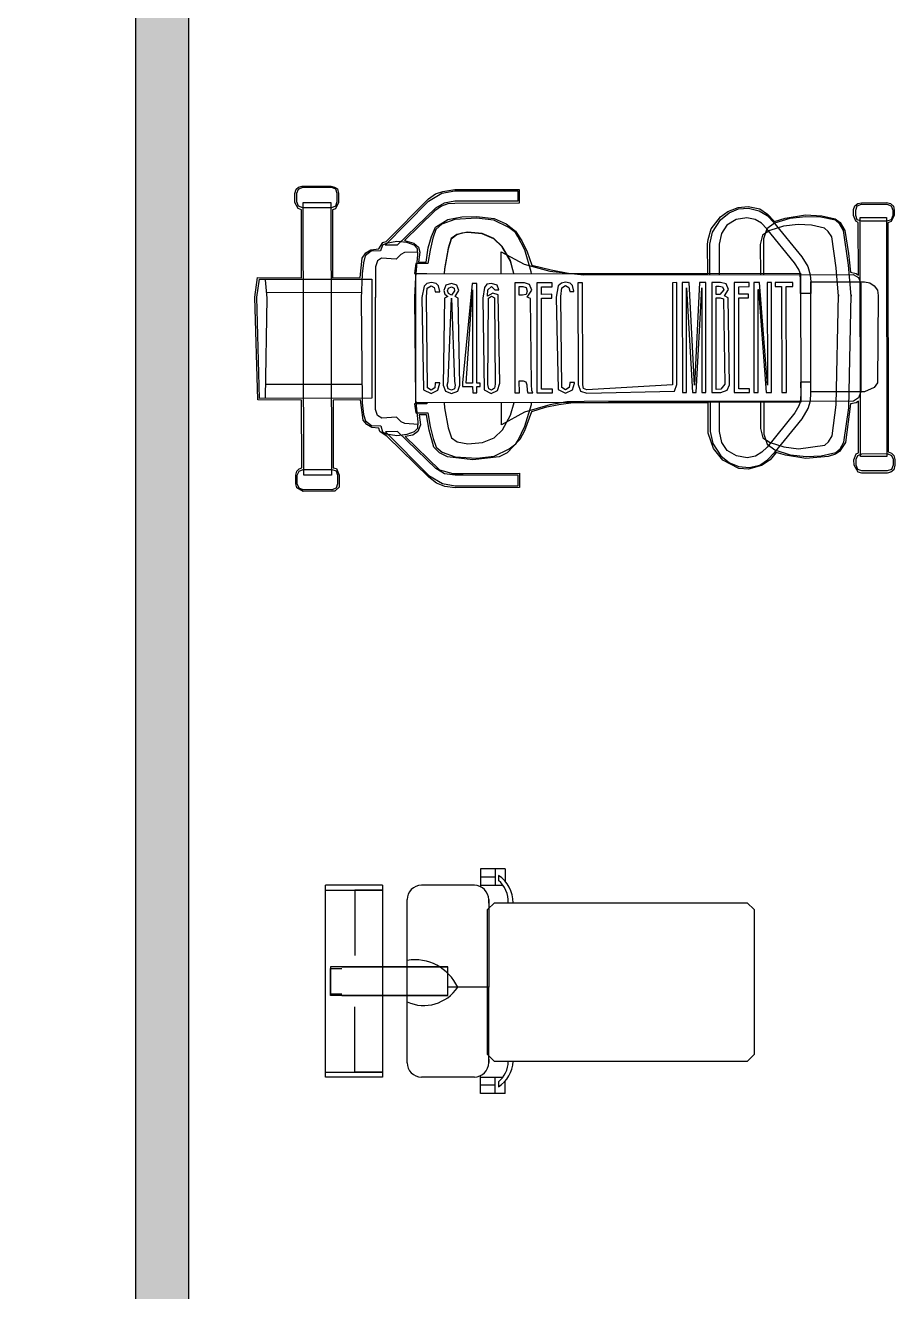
# Model space of a CAD drawing. Header units: centimetres. Extents: x 0 to 1814864, y -139216 to 99734.
# Drawn here: x 908868.9 to 909115.4, y 10000.7 to 10359.6 of the extents above; entities that cross this region are included whole.
import ezdxf

# ---------------------------------------------------------------- set-up
doc = ezdxf.new("R2010")
doc.units = ezdxf.units.CM
doc.header["$LTSCALE"] = 4
doc.layers.add('0.2', color=2, linetype='Continuous')
doc.layers.add('0.6', color=6, linetype='Continuous')

msp = doc.modelspace()

# ---------------------------------------------------------------- hatches: boundary and pattern name
at = {"layer": '0.2', "true_color": 0x000000}
h = msp.add_hatch(color=18, dxfattribs=at)
h.dxf.hatch_style = 1
h.paths.add_polyline_path([(908915.235, 10792.013), (909057.735, 10792.013), (909057.735, 10807.013), (908900.235, 10807.013), (908750.235, 10807.013), (908750.235, 10792.013), (908900.235, 10792.013), (908900.235, 9892.013), (908830.235, 9892.013), (908830.235, 9877.013), (908915.235, 9877.013), (908977.735, 9877.013), (908977.735, 9892.013), (908915.235, 9892.013)])
h.paths.add_polyline_path([(908200.235, 10308.853), (908200.235, 10792.013), (908350.235, 10792.013), (908350.235, 10807.013), (908185.235, 10807.013), (908085.235, 10807.013), (908085.235, 10792.013), (908185.235, 10792.013), (908185.235, 9892.264), (908090.235, 9892.264), (908090.235, 9877.264), (908200.235, 9877.264), (908270.235, 9877.013), (908270.235, 9892.013), (908200.235, 9892.013)])
h.paths.add_polyline_path([(907850.235, 9892.264), (907700.235, 9892.264), (907700.235, 9877.264), (907850.235, 9877.264)])
h.paths.add_polyline_path([(907460.235, 9892.264), (907310.235, 9892.264), (907310.235, 9877.264), (907460.235, 9877.264)])
h.paths.add_polyline_path([(907785.235, 10807.013), (907485.235, 10807.013), (907485.235, 10792.013), (907785.235, 10792.013)])

# ---------------------------------------------------------------- linework, layer by layer
at = {"layer": '0.2'}
for p, q in [((908945.303, 10311.916), (908945.693, 10313.227)), ((908945.693, 10313.227), (908946.347, 10313.753)), ((908945.827, 10312.048), (908946.348, 10313.229)), ((908946.347, 10313.753), (908947.395, 10314.018)), ((908946.348, 10313.229), (908947.527, 10313.756)), ((908947.395, 10314.018), (908955.52, 10314.037)), ((908947.527, 10313.756), (908955.652, 10313.775)), ((908955.52, 10314.037), (908956.569, 10313.777)), ((908955.652, 10313.775), (908956.833, 10313.253)), ((908956.569, 10313.777), (908957.357, 10313.255)), ((908956.833, 10313.253), (908957.229, 10312.075)), ((908957.357, 10313.255), (908957.622, 10311.945)), ((908985.144, 10311.878), (908987.239, 10312.538)), ((908986.978, 10312.013), (908990.646, 10312.677)), ((908987.239, 10312.538), (908990.646, 10313.07)), ((908990.646, 10313.07), (909008.862, 10313.113)), ((908990.646, 10312.677), (909008.47, 10312.719)), ((909008.47, 10312.719), (909008.477, 10309.836)), ((909008.862, 10313.113), (909008.871, 10309.181)), ((908945.309, 10309.426), (908945.303, 10311.916)), ((908946.23, 10307.724), (908945.309, 10309.426)), ((908945.833, 10309.558), (908945.827, 10312.048)), ((908946.36, 10308.38), (908945.833, 10309.558)), ((908947.668, 10309.431), (908955.531, 10309.45)), ((908947.795, 10232.121), (908947.668, 10309.431)), ((908955.531, 10309.45), (908955.658, 10232.139)), ((908957.235, 10309.585), (908956.844, 10308.404)), ((908957.628, 10309.455), (908956.846, 10307.618)), ((908957.229, 10312.075), (908957.235, 10309.585)), ((908957.622, 10311.945), (908957.628, 10309.455)), ((908970.893, 10297.297), (908983.183, 10309.777)), ((908971.153, 10298.347), (908983.182, 10310.432)), ((908983.182, 10310.432), (908985.144, 10311.878)), ((908983.183, 10309.777), (908986.978, 10312.013)), ((908987.64, 10309.263), (908985.154, 10307.815)), ((908988.689, 10309.003), (908986.856, 10308.343)), ((908990.653, 10309.794), (908987.64, 10309.263)), ((908990.655, 10309.139), (908988.689, 10309.003)), ((909008.477, 10309.836), (908990.653, 10309.794)), ((909008.871, 10309.181), (908990.655, 10309.139)), ((909104.096, 10308.433), (909104.881, 10309.09)), ((909104.751, 10308.434), (909105.93, 10308.961)), ((909104.881, 10309.09), (909105.929, 10309.354)), ((909105.929, 10309.354), (909113.006, 10309.371)), ((909105.93, 10308.961), (909113.138, 10308.978)), ((909113.006, 10309.371), (909114.186, 10309.112)), ((909113.138, 10308.978), (909114.318, 10308.457)), ((909114.186, 10309.112), (909114.974, 10308.327)), ((908947.149, 10307.333), (908946.23, 10307.724)), ((908947.541, 10307.858), (908946.36, 10308.38)), ((908947.194, 10288.068), (908947.149, 10307.333)), ((908955.666, 10307.877), (908947.541, 10307.858)), ((908956.844, 10308.404), (908955.666, 10307.877)), ((908956.846, 10307.618), (908955.929, 10307.354)), ((908955.929, 10307.354), (908955.974, 10288.089)), ((908985.154, 10307.815), (908974.301, 10297.305)), ((908985.024, 10307.029), (908976.394, 10298.621)), ((908986.856, 10308.343), (908985.024, 10307.029)), ((908988.7, 10304.547), (908992.629, 10305.343)), ((908992.629, 10305.343), (908996.823, 10305.484)), ((908996.823, 10305.484), (909001.805, 10304.84)), ((909063.353, 10301.916), (909065.966, 10305.329)), ((909065.966, 10305.329), (909068.06, 10306.907)), ((909065.968, 10304.543), (909068.454, 10306.514)), ((909068.06, 10306.907), (909070.94, 10307.962)), ((909068.454, 10306.514), (909071.072, 10307.569)), ((909070.94, 10307.962), (909073.823, 10308.231)), ((909071.072, 10307.569), (909073.955, 10307.838)), ((909073.823, 10308.231), (909077.101, 10307.583)), ((909073.955, 10307.838), (909076.971, 10307.059)), ((909076.971, 10307.059), (909079.202, 10305.753)), ((909077.101, 10307.583), (909079.332, 10306.147)), ((909079.202, 10305.753), (909081.304, 10303.53)), ((909079.332, 10306.147), (909081.303, 10304.054)), ((909084.315, 10304.979), (909090.079, 10305.91)), ((909090.211, 10305.386), (909085.626, 10304.851)), ((909090.079, 10305.91), (909094.667, 10305.658)), ((909094.406, 10305.265), (909090.211, 10305.386)), ((909098.601, 10304.357), (909094.406, 10305.265)), ((909094.667, 10305.658), (909098.469, 10304.75)), ((909103.706, 10307.383), (909104.096, 10308.433)), ((909103.709, 10305.68), (909103.706, 10307.383)), ((909104.368, 10304.108), (909103.709, 10305.68)), ((909104.361, 10307.254), (909104.751, 10308.434)), ((909104.365, 10305.681), (909104.361, 10307.254)), ((909104.761, 10304.503), (909104.365, 10305.681)), ((909105.545, 10305.16), (909113.016, 10305.177)), ((909105.65, 10237.416), (909105.545, 10305.16)), ((909113.016, 10305.177), (909113.12, 10237.433)), ((909114.318, 10308.457), (909114.845, 10307.278)), ((909114.849, 10305.706), (909114.328, 10304.525)), ((909115.242, 10305.707), (909114.329, 10304.001)), ((909114.845, 10307.278), (909114.849, 10305.706)), ((909114.974, 10308.327), (909115.239, 10307.279)), ((909115.239, 10307.279), (909115.242, 10305.707)), ((908983.993, 10299.818), (908985.166, 10302.442)), ((908985.299, 10301.787), (908984.387, 10299.295)), ((908985.166, 10302.442), (908988.7, 10304.547)), ((908986.999, 10303.233), (908985.299, 10301.787)), ((908990.665, 10304.552), (908986.999, 10303.233)), ((908996.824, 10304.959), (908990.665, 10304.552)), ((909001.674, 10304.447), (908996.824, 10304.959)), ((909006.004, 10302.36), (909001.674, 10304.447)), ((909001.805, 10304.84), (909005.215, 10303.406)), ((909005.215, 10303.406), (909007.841, 10301.316)), ((909007.842, 10300.922), (909006.004, 10302.36)), ((909062.443, 10298.899), (909063.353, 10301.916)), ((909063.749, 10300.999), (909065.968, 10304.543)), ((909067.807, 10302.974), (909066.239, 10300.612)), ((909070.424, 10304.553), (909067.807, 10302.974)), ((909073.437, 10305.085), (909070.424, 10304.553)), ((909075.797, 10304.566), (909073.437, 10305.085)), ((909077.635, 10303.522), (909075.797, 10304.566)), ((909079.08, 10301.952), (909077.635, 10303.522)), ((909079.08, 10301.952), (909078.169, 10299.067)), ((909081.304, 10303.53), (909079.08, 10301.952)), ((909086.966, 10292.273), (909079.08, 10301.952)), ((909083.796, 10302.75), (909079.998, 10301.43)), ((909081.041, 10303.792), (909089.059, 10293.981)), ((909081.304, 10303.53), (909081.041, 10303.792)), ((909081.303, 10304.054), (909084.315, 10304.979)), ((909085.626, 10304.851), (909081.304, 10303.53)), ((909087.989, 10303.153), (909083.796, 10302.75)), ((909091.79, 10303.031), (909087.989, 10303.153)), ((909095.461, 10302.122), (909091.79, 10303.031)), ((909096.512, 10301.207), (909095.461, 10302.122)), ((909098.469, 10304.75), (909099.914, 10303.705)), ((909099.783, 10303.311), (909098.601, 10304.357)), ((909100.836, 10301.479), (909099.783, 10303.311)), ((909099.914, 10303.705), (909101.229, 10301.48)), ((909105.025, 10303.717), (909104.368, 10304.108)), ((909105.941, 10304.112), (909104.761, 10304.503)), ((909105.06, 10288.777), (909105.025, 10303.717)), ((909113.149, 10304.129), (909105.941, 10304.112)), ((909114.328, 10304.525), (909113.149, 10304.129)), ((909114.329, 10304.001), (909113.412, 10303.605)), ((909113.412, 10303.605), (909113.51, 10238.745)), ((908969.061, 10296.245), (908970.236, 10298.082)), ((908970.236, 10298.082), (908971.153, 10298.347)), ((908974.167, 10298.354), (908971.154, 10297.822)), ((908977.051, 10298.098), (908974.167, 10298.354)), ((908976.394, 10298.621), (908979.017, 10297.841)), ((908979.15, 10297.317), (908977.051, 10298.098)), ((908983.083, 10296.54), (908983.993, 10299.818)), ((908984.387, 10299.295), (908983.609, 10295.886)), ((908989.63, 10299.176), (908988.719, 10296.422)), ((908989.63, 10299.045), (908988.719, 10296.291)), ((908991.2, 10300.359), (908989.63, 10299.176)), ((908991.2, 10300.228), (908989.63, 10299.045)), ((908994.212, 10301.022), (908991.2, 10300.359)), ((908992.64, 10300.756), (908991.2, 10300.228)), ((908994.213, 10300.891), (908992.64, 10300.756)), ((908998.407, 10300.638), (908994.212, 10301.022)), ((908998.407, 10300.507), (908994.213, 10300.891)), ((909001.687, 10299.204), (908998.407, 10300.638)), ((909001.687, 10299.073), (908998.407, 10300.507)), ((909004.051, 10296.982), (909001.687, 10299.204)), ((909004.051, 10296.851), (909001.687, 10299.073)), ((909007.841, 10301.316), (909009.683, 10298.568)), ((909008.5, 10299.744), (909007.842, 10300.922)), ((909010.475, 10295.949), (909008.5, 10299.744)), ((909009.683, 10298.568), (909011.132, 10295.426)), ((909062.315, 10297.588), (909062.443, 10298.899)), ((909062.97, 10297.59), (909063.749, 10300.999)), ((909066.239, 10300.612), (909065.591, 10297.596)), ((909077.905, 10300.115), (909077.255, 10297.492)), ((909079.998, 10301.43), (909077.905, 10300.115)), ((909078.169, 10299.067), (909078.193, 10288.976)), ((909097.564, 10299.637), (909096.512, 10301.207)), ((909098.764, 10290.859), (909097.564, 10299.637)), ((909102.301, 10291.653), (909100.836, 10301.479)), ((909101.229, 10301.48), (909102.293, 10294.93)), ((908964.349, 10293.613), (908965.394, 10295.188)), ((908966.965, 10295.585), (908965.265, 10294.27)), ((908965.394, 10295.188), (908966.833, 10295.977)), ((908966.833, 10295.977), (908969.061, 10296.245)), ((908969.586, 10295.722), (908966.965, 10295.585)), ((908970.107, 10297.296), (908969.586, 10295.722)), ((908971.154, 10297.822), (908970.107, 10297.296)), ((908974.301, 10297.305), (908970.893, 10297.297)), ((908975.355, 10294.687), (908974.048, 10293.373)), ((908976.402, 10295.213), (908975.355, 10294.687)), ((908980.203, 10295.353), (908976.402, 10295.213)), ((908979.017, 10297.841), (908980.33, 10296.795)), ((908980.069, 10296.271), (908979.15, 10297.317)), ((908979.564, 10288.275), (908980.204, 10294.567)), ((908980.204, 10294.567), (908980.069, 10296.271)), ((908980.33, 10296.795), (908980.727, 10295.355)), ((908980.727, 10295.355), (908980.34, 10292.471)), ((908982.568, 10292.476), (908983.083, 10296.54)), ((908983.609, 10295.886), (908982.962, 10292.084)), ((908988.719, 10296.422), (908987.684, 10290.653)), ((908988.719, 10296.291), (908987.684, 10290.522)), ((909003.792, 10295.409), (909010.353, 10291.886)), ((909003.807, 10289.249), (909003.792, 10295.409)), ((909006.419, 10292.925), (909004.051, 10296.982)), ((909006.42, 10292.794), (909004.051, 10296.851)), ((909012.324, 10289.793), (909010.475, 10295.949)), ((909011.132, 10295.426), (909012.451, 10291.628)), ((909062.334, 10289.332), (909062.315, 10297.588)), ((909062.99, 10288.94), (909062.97, 10297.59)), ((909065.591, 10297.596), (909065.612, 10288.946)), ((909077.255, 10297.492), (909077.275, 10288.974)), ((909102.293, 10294.93), (909102.83, 10289.689)), ((908963.838, 10288.107), (908964.349, 10293.613)), ((908964.745, 10292.303), (908964.359, 10289.157)), ((908965.265, 10294.27), (908964.745, 10292.303)), ((908968.676, 10292.836), (908968.155, 10291.131)), ((908968.155, 10291.131), (908968.176, 10282.482)), ((908969.853, 10293.625), (908968.676, 10292.836)), ((908974.048, 10293.373), (908969.853, 10293.625)), ((908979.555, 10292.076), (908979.168, 10289.322)), ((908982.962, 10292.084), (908979.555, 10292.076)), ((908980.34, 10292.471), (908982.568, 10292.476)), ((909007.42, 10289.258), (909006.419, 10292.925)), ((909007.384, 10289.257), (909006.42, 10292.794)), ((909010.353, 10291.886), (909017.566, 10289.937)), ((909012.451, 10291.628), (909017.958, 10290.331)), ((909088.15, 10290.441), (909086.966, 10292.273)), ((909089.059, 10293.981), (909090.769, 10291.233)), ((909090.769, 10291.233), (909091.43, 10288.876)), ((909099.438, 10282.866), (909098.764, 10290.859)), ((909102.977, 10282.874), (909102.301, 10291.653)), ((908933.97, 10282.533), (908934.743, 10288.17)), ((908934.494, 10282.534), (908935.269, 10287.647)), ((908934.743, 10288.17), (908947.194, 10288.068)), ((908935.269, 10287.647), (908967.115, 10287.722)), ((908936.842, 10287.52), (908937.378, 10282.279)), ((908955.974, 10288.089), (908963.838, 10288.107)), ((908964.359, 10289.157), (908964.114, 10282.21)), ((908967.115, 10287.722), (908967.14, 10253.921)), ((908979.168, 10289.322), (908982.707, 10289.331)), ((908979.315, 10282.508), (908979.564, 10288.275)), ((908979.562, 10289.192), (909088.676, 10289.394)), ((908979.593, 10252.64), (908979.562, 10289.192)), ((908982.707, 10289.331), (908982.695, 10289.2)), ((908987.684, 10290.653), (908987.593, 10289.211)), ((908987.684, 10290.522), (908987.601, 10289.211)), ((909012.382, 10289.269), (909012.324, 10289.793)), ((909017.566, 10289.937), (909027.267, 10288.911)), ((909017.958, 10290.331), (909022.809, 10289.425)), ((909022.809, 10289.425), (909027.135, 10289.304)), ((909027.135, 10289.304), (909062.334, 10289.332)), ((909027.267, 10288.911), (909103.617, 10289.035)), ((909088.545, 10289.393), (909088.15, 10290.441)), ((909088.681, 10287.166), (909088.545, 10289.393)), ((909088.676, 10289.394), (909088.708, 10252.841)), ((909088.69, 10283.627), (909088.681, 10287.166)), ((909091.43, 10288.876), (909091.565, 10286.91)), ((909102.83, 10289.689), (909104.403, 10289.299)), ((909103.617, 10289.035), (909105.061, 10288.121)), ((909104.403, 10289.299), (909105.06, 10288.777)), ((909105.061, 10288.121), (909105.72, 10286.419)), ((908964.241, 10283.914), (908937.243, 10283.851)), ((908981.929, 10285.659), (908981.281, 10282.513)), ((908982.713, 10286.448), (908981.929, 10285.659)), ((908982.591, 10282.647), (908982.848, 10285.137)), ((908984.023, 10286.713), (908982.713, 10286.448)), ((908982.848, 10285.137), (908983.895, 10285.795)), ((908983.895, 10285.795), (908984.813, 10285.273)), ((908985.335, 10286.454), (908984.023, 10286.713)), ((908984.813, 10285.273), (908985.078, 10284.225)), ((908985.078, 10284.225), (908985.078, 10284.094)), ((908985.078, 10284.094), (908986.389, 10284.097)), ((908985.991, 10285.8), (908985.335, 10286.454)), ((908986.388, 10284.228), (908985.991, 10285.8)), ((908986.389, 10284.097), (908986.388, 10284.228)), ((908988.088, 10285.936), (908987.567, 10284.493)), ((908987.567, 10284.493), (908987.832, 10283.445)), ((908989.659, 10286.464), (908988.088, 10285.936)), ((908988.616, 10284.364), (908988.876, 10285.151)), ((908988.88, 10283.579), (908988.616, 10284.364)), ((908988.876, 10285.151), (908989.662, 10285.546)), ((908989.667, 10283.187), (908988.88, 10283.579)), ((908991.233, 10285.943), (908989.659, 10286.464)), ((908989.662, 10285.546), (908990.449, 10285.155)), ((908990.582, 10284.369), (908989.667, 10283.187)), ((908990.449, 10285.155), (908990.582, 10284.369)), ((908990.716, 10282.797), (908991.761, 10284.503)), ((908991.761, 10284.503), (908991.233, 10285.943)), ((908995.557, 10286.478), (908992.816, 10258.306)), ((908993.865, 10258.177), (908995.692, 10284.643)), ((908996.867, 10286.481), (908995.557, 10286.478)), ((908995.692, 10284.643), (908995.7, 10258.182)), ((908996.879, 10258.184), (908996.867, 10286.481)), ((908999.098, 10285.306), (908998.581, 10282.291)), ((908999.751, 10286.225), (908999.098, 10285.306)), ((909001.061, 10286.49), (908999.751, 10286.225)), ((908999.89, 10282.949), (909000.017, 10284.653)), ((909001.461, 10283.739), (908999.89, 10282.818)), ((909000.017, 10284.653), (909001.063, 10285.573)), ((909002.635, 10285.97), (909001.061, 10286.49)), ((909001.063, 10285.573), (909001.983, 10284.658)), ((909002.904, 10283.218), (909001.461, 10283.739)), ((909001.983, 10284.658), (909003.162, 10284.661)), ((909003.162, 10284.661), (909002.635, 10285.97)), ((909010.366, 10286.643), (909007.614, 10286.637)), ((909007.614, 10286.637), (909007.632, 10255.457)), ((909008.927, 10285.591), (909009.975, 10285.594)), ((909008.932, 10283.101), (909008.927, 10285.591)), ((909009.975, 10285.594), (909010.893, 10285.334)), ((909011.809, 10286.122), (909010.366, 10286.643)), ((909010.893, 10285.334), (909011.158, 10284.286)), ((909011.158, 10284.286), (909010.898, 10283.368)), ((909011.162, 10282.582), (909012.468, 10284.551)), ((909012.468, 10284.551), (909011.809, 10286.122)), ((909018.229, 10286.662), (909013.904, 10286.652)), ((909013.904, 10286.652), (909013.923, 10255.472)), ((909015.218, 10285.475), (909018.232, 10285.482)), ((909015.222, 10283.378), (909015.218, 10285.475)), ((909018.232, 10285.482), (909018.229, 10286.662)), ((909019.935, 10285.748), (909019.418, 10282.602)), ((909020.85, 10286.537), (909019.935, 10285.748)), ((909020.728, 10282.736), (909020.985, 10285.227)), ((909022.029, 10286.802), (909020.85, 10286.537)), ((909020.985, 10285.227), (909022.031, 10285.884)), ((909023.34, 10286.543), (909022.029, 10286.802)), ((909022.031, 10285.884), (909022.95, 10285.362)), ((909022.95, 10285.362), (909023.215, 10284.314)), ((909023.215, 10284.314), (909023.215, 10284.183)), ((909023.215, 10284.183), (909024.394, 10284.186)), ((909023.997, 10285.889), (909023.34, 10286.543)), ((909024.394, 10284.317), (909023.997, 10285.889)), ((909024.394, 10284.186), (909024.394, 10284.317)), ((909026.879, 10286.682), (909025.568, 10286.679)), ((909025.568, 10286.679), (909025.581, 10257.858)), ((909026.892, 10257.73), (909026.879, 10286.682)), ((909053.56, 10286.69), (909052.38, 10286.687)), ((909052.38, 10286.687), (909052.394, 10257.736)), ((909053.573, 10257.87), (909053.56, 10286.69)), ((909057.098, 10286.699), (909055.132, 10286.694)), ((909055.132, 10286.694), (909055.151, 10255.514)), ((909056.331, 10255.517), (909056.315, 10285.255)), ((909056.315, 10285.255), (909058.034, 10255.521)), ((909058.554, 10257.619), (909057.098, 10286.699)), ((909059.981, 10286.705), (909058.554, 10257.619)), ((909059.083, 10255.524), (909060.64, 10285.265)), ((909061.816, 10286.71), (909059.981, 10286.705)), ((909060.64, 10285.265), (909060.655, 10255.527)), ((909061.835, 10255.53), (909061.816, 10286.71)), ((909066.01, 10286.719), (909063.52, 10286.714)), ((909063.52, 10286.714), (909063.539, 10255.534)), ((909064.702, 10285.668), (909065.619, 10285.67)), ((909064.707, 10283.309), (909064.702, 10285.668)), ((909065.619, 10285.67), (909066.537, 10285.541)), ((909066.932, 10284.625), (909065.756, 10283.311)), ((909067.583, 10286.33), (909066.01, 10286.719)), ((909066.537, 10285.541), (909066.932, 10284.625)), ((909067.067, 10282.921), (909068.242, 10284.759)), ((909068.242, 10284.759), (909067.583, 10286.33)), ((909074.135, 10286.738), (909069.81, 10286.728)), ((909069.81, 10286.728), (909069.829, 10255.549)), ((909071.124, 10285.552), (909074.138, 10285.559)), ((909071.129, 10283.455), (909071.124, 10285.552)), ((909074.138, 10285.559), (909074.135, 10286.738)), ((909077.018, 10286.745), (909075.446, 10286.741)), ((909075.446, 10286.741), (909075.465, 10255.562)), ((909076.63, 10284.778), (909076.761, 10284.779)), ((909076.644, 10255.565), (909076.63, 10284.778)), ((909076.761, 10284.779), (909078.872, 10255.57)), ((909079.26, 10257.668), (909077.018, 10286.745)), ((909080.426, 10286.753), (909079.246, 10286.75)), ((909079.246, 10286.75), (909079.26, 10257.668)), ((909080.445, 10255.574), (909080.426, 10286.753)), ((909086.454, 10286.767), (909081.474, 10286.756)), ((909081.474, 10286.756), (909081.477, 10285.576)), ((909081.477, 10285.576), (909083.312, 10285.58)), ((909083.312, 10285.58), (909083.328, 10255.58)), ((909084.622, 10285.583), (909086.457, 10285.588)), ((909084.638, 10255.583), (909084.622, 10285.583)), ((909086.457, 10285.588), (909086.454, 10286.767)), ((909091.573, 10283.634), (909088.69, 10283.627)), ((909091.565, 10286.91), (909106.768, 10286.946)), ((909091.584, 10255.731), (909091.565, 10286.91)), ((909091.565, 10286.91), (909091.573, 10283.634)), ((909105.72, 10286.419), (909105.728, 10283.012)), ((909106.768, 10286.946), (909108.341, 10286.687)), ((909108.341, 10286.687), (909109.523, 10285.773)), ((909109.523, 10285.773), (909110.443, 10284.595)), ((909110.443, 10284.595), (909110.708, 10283.023)), ((908934.77, 10253.452), (908933.97, 10282.533)), ((908935.293, 10253.846), (908934.494, 10282.534)), ((908937.378, 10282.279), (908936.865, 10254.112)), ((908964.114, 10282.21), (908964.391, 10252.604)), ((908968.196, 10250.778), (908968.175, 10282.613)), ((908979.591, 10253.557), (908979.315, 10282.508)), ((908981.281, 10282.513), (908981.812, 10256.314)), ((908982.86, 10256.841), (908982.591, 10282.647)), ((908987.703, 10282.265), (908987.314, 10257.638)), ((908988.62, 10282.792), (908987.703, 10282.265)), ((908987.832, 10283.445), (908988.62, 10282.792)), ((908988.753, 10258.69), (908989.669, 10282.27)), ((908989.669, 10282.27), (908990.588, 10258.694)), ((908991.635, 10282.275), (908990.716, 10282.797)), ((908992.032, 10257.649), (908991.635, 10282.275)), ((908998.581, 10282.291), (908998.981, 10256.355)), ((908999.89, 10282.818), (908999.89, 10282.949)), ((909000.026, 10257.799), (909000.154, 10282.295)), ((909000.154, 10282.295), (909001.07, 10282.821)), ((909001.07, 10282.821), (909001.857, 10282.43)), ((909001.857, 10282.43), (909002.122, 10257.935)), ((909003.432, 10258.2), (909002.904, 10283.218)), ((909009.85, 10283.104), (909008.932, 10283.101)), ((909010.898, 10283.368), (909009.85, 10283.104)), ((909012.08, 10282.191), (909011.162, 10282.582)), ((909012.345, 10257.827), (909012.08, 10282.191)), ((909018.106, 10283.385), (909015.222, 10283.378)), ((909015.225, 10282.33), (909018.108, 10282.337)), ((909015.231, 10256.524), (909015.225, 10282.33)), ((909018.108, 10282.337), (909018.106, 10283.385)), ((909019.418, 10282.602), (909019.949, 10256.404)), ((909020.996, 10256.93), (909020.728, 10282.736)), ((909065.756, 10283.311), (909064.707, 10283.309)), ((909064.709, 10282.392), (909065.889, 10282.394)), ((909064.716, 10256.454), (909064.709, 10282.392)), ((909065.889, 10282.394), (909066.807, 10282.134)), ((909066.807, 10282.134), (909067.203, 10257.902)), ((909068.117, 10282.399), (909067.067, 10282.921)), ((909068.513, 10257.774), (909068.117, 10282.399)), ((909073.881, 10283.461), (909071.129, 10283.455)), ((909071.131, 10282.407), (909073.883, 10282.413)), ((909071.137, 10256.6), (909071.131, 10282.407)), ((909073.883, 10282.413), (909073.881, 10283.461)), ((909098.801, 10252.078), (909099.437, 10283.259)), ((909099.437, 10283.259), (909099.438, 10282.866)), ((909102.341, 10251.169), (909102.976, 10283.267)), ((909102.976, 10283.267), (909102.977, 10282.874)), ((909105.728, 10283.012), (909105.738, 10255.764)), ((909110.708, 10283.023), (909110.45, 10258.265)), ((908988.493, 10257.641), (908988.753, 10258.69)), ((908990.588, 10258.694), (908990.721, 10257.646)), ((909008.935, 10258.868), (909009.983, 10258.87)), ((909008.943, 10255.46), (909008.935, 10258.868)), ((909009.983, 10258.87), (909010.77, 10258.61)), ((909010.77, 10258.61), (909011.034, 10257.693)), ((909091.578, 10258.483), (909088.694, 10258.476)), ((909088.694, 10258.476), (909088.702, 10255.069)), ((909091.585, 10255.338), (909091.578, 10258.483)), ((908964.247, 10257.846), (908937.25, 10257.783)), ((908981.812, 10256.314), (908983.912, 10255.271)), ((908983.91, 10256.188), (908982.86, 10256.841)), ((908984.956, 10256.846), (908983.91, 10256.188)), ((908983.912, 10255.271), (908985.875, 10256.193)), ((908985.084, 10258.157), (908984.956, 10256.846)), ((908986.395, 10258.291), (908985.084, 10258.288)), ((908985.084, 10258.288), (908985.084, 10258.157)), ((908985.875, 10256.193), (908986.395, 10258.16)), ((908986.395, 10258.16), (908986.395, 10258.291)), ((908987.314, 10257.638), (908987.973, 10255.936)), ((908987.973, 10255.936), (908989.678, 10255.284)), ((908988.758, 10256.593), (908988.493, 10257.641)), ((908989.676, 10256.202), (908988.758, 10256.593)), ((908990.592, 10256.597), (908989.676, 10256.202)), ((908989.678, 10255.284), (908991.511, 10255.944)), ((908990.721, 10257.646), (908990.592, 10256.597)), ((908991.511, 10255.944), (908992.032, 10257.649)), ((908992.816, 10258.306), (908992.819, 10257.258)), ((908992.819, 10257.258), (908995.702, 10257.264)), ((908995.7, 10258.182), (908993.865, 10258.177)), ((908995.702, 10257.264), (908995.706, 10255.429)), ((908995.706, 10255.429), (908996.886, 10255.432)), ((908997.797, 10258.187), (908996.879, 10258.184)), ((908996.882, 10257.267), (908997.799, 10257.269)), ((908996.886, 10255.432), (908996.882, 10257.267)), ((908997.799, 10257.269), (908997.797, 10258.187)), ((908998.981, 10256.355), (909000.949, 10255.311)), ((909000.29, 10256.62), (909000.026, 10257.799)), ((909001.078, 10256.228), (909000.29, 10256.62)), ((909000.949, 10255.311), (909002.782, 10256.101)), ((909001.863, 10256.754), (909001.078, 10256.228)), ((909002.122, 10257.935), (909001.863, 10256.754)), ((909002.782, 10256.101), (909003.432, 10258.2)), ((909007.632, 10255.457), (909008.943, 10255.46)), ((909011.034, 10257.693), (909011.169, 10256.121)), ((909011.169, 10256.121), (909011.302, 10255.466)), ((909011.302, 10255.466), (909012.743, 10255.469)), ((909012.48, 10256.124), (909012.345, 10257.827)), ((909012.743, 10255.469), (909012.48, 10256.124)), ((909013.923, 10255.472), (909018.379, 10255.483)), ((909018.376, 10256.531), (909015.231, 10256.524)), ((909018.379, 10255.483), (909018.376, 10256.531)), ((909019.949, 10256.404), (909022.049, 10255.36)), ((909022.046, 10256.277), (909020.996, 10256.93)), ((909023.093, 10256.935), (909022.046, 10256.277)), ((909022.049, 10255.36), (909024.012, 10256.282)), ((909023.221, 10258.246), (909023.093, 10256.935)), ((909024.532, 10258.38), (909023.221, 10258.377)), ((909023.221, 10258.377), (909023.221, 10258.246)), ((909024.012, 10256.282), (909024.532, 10258.249)), ((909024.532, 10258.249), (909024.532, 10258.38)), ((909025.581, 10257.858), (909026.241, 10255.894)), ((909026.241, 10255.894), (909028.077, 10255.374)), ((909027.157, 10256.683), (909026.892, 10257.73)), ((909028.075, 10256.292), (909027.157, 10256.683)), ((909052.394, 10257.736), (909028.075, 10256.292)), ((909028.077, 10255.374), (909052.922, 10255.902)), ((909052.922, 10255.902), (909053.573, 10257.87)), ((909055.151, 10255.514), (909056.331, 10255.517)), ((909058.034, 10255.521), (909059.083, 10255.524)), ((909060.655, 10255.527), (909061.835, 10255.53)), ((909063.539, 10255.534), (909066.029, 10255.54)), ((909066.026, 10256.457), (909064.716, 10256.454)), ((909067.203, 10257.902), (909066.026, 10256.457)), ((909066.029, 10255.54), (909067.862, 10256.199)), ((909067.862, 10256.199), (909068.513, 10257.774)), ((909069.829, 10255.549), (909074.154, 10255.559)), ((909074.152, 10256.607), (909071.137, 10256.6)), ((909074.154, 10255.559), (909074.152, 10256.607)), ((909075.465, 10255.562), (909076.644, 10255.565)), ((909078.872, 10255.57), (909080.445, 10255.574)), ((909083.328, 10255.58), (909084.638, 10255.583)), ((909088.702, 10255.069), (909088.576, 10252.841)), ((909091.459, 10253.24), (909091.585, 10255.338)), ((909106.786, 10255.766), (909091.584, 10255.731)), ((909105.738, 10255.764), (909105.087, 10254.059)), ((909109.536, 10256.952), (909106.786, 10255.766)), ((909110.45, 10258.265), (909109.536, 10256.952)), ((908947.221, 10253.35), (908934.77, 10253.452)), ((908967.14, 10253.921), (908935.293, 10253.846)), ((908947.265, 10234.216), (908947.221, 10253.35)), ((908963.864, 10253.52), (908956.132, 10253.371)), ((908956.132, 10253.371), (908956.177, 10234.237)), ((908964.664, 10247.756), (908963.864, 10253.52)), ((908964.391, 10252.604), (908964.791, 10249.329)), ((908982.739, 10252.385), (908979.2, 10252.377)), ((908979.2, 10252.377), (908979.6, 10249.756)), ((908980.261, 10247.268), (908979.591, 10253.557)), ((909088.708, 10252.841), (908979.593, 10252.64)), ((908982.716, 10252.647), (908982.739, 10252.385)), ((908987.625, 10252.658), (908987.722, 10251.217)), ((909003.853, 10246.406), (909003.838, 10252.696)), ((909006.468, 10249.164), (909007.442, 10252.705)), ((909017.6, 10252.073), (909010.397, 10249.96)), ((909010.538, 10246.028), (909012.358, 10252.192)), ((909012.358, 10252.192), (909012.414, 10252.716)), ((909016.292, 10251.284), (909012.363, 10250.095)), ((909020.09, 10252.079), (909016.292, 10251.284)), ((909022.448, 10252.871), (909017.6, 10252.073)), ((909024.152, 10252.613), (909020.09, 10252.079)), ((909027.296, 10253.013), (909022.448, 10252.871)), ((909062.497, 10252.648), (909024.152, 10252.613)), ((909103.647, 10253.138), (909027.296, 10253.013)), ((909062.517, 10243.999), (909062.497, 10252.648)), ((909063.02, 10253.043), (909063.04, 10244.524)), ((909065.661, 10244.53), (909065.641, 10253.049)), ((909077.305, 10253.076), (909077.323, 10245.344)), ((909078.223, 10253.078), (909078.244, 10243.774)), ((909088.186, 10251.791), (909087.011, 10249.823)), ((909088.576, 10252.841), (909088.186, 10251.791)), ((909090.809, 10251.011), (909091.459, 10253.24)), ((909097.642, 10243.295), (909098.801, 10252.078)), ((909102.863, 10252.35), (909101.447, 10241.338)), ((909104.435, 10252.616), (909102.863, 10252.35)), ((909105.087, 10254.059), (909103.647, 10253.138)), ((909105.089, 10253.141), (909104.435, 10252.616)), ((909105.123, 10238.463), (909105.089, 10253.141)), ((908965.716, 10246.448), (908964.664, 10247.756)), ((908964.791, 10249.329), (908965.32, 10247.495)), ((908968.724, 10249.076), (908968.196, 10250.778)), ((908969.905, 10248.292), (908968.724, 10249.076)), ((908974.098, 10248.564), (908969.905, 10248.292)), ((908975.412, 10247.257), (908974.098, 10248.564)), ((908979.6, 10249.756), (908983.007, 10249.764)), ((908982.615, 10249.239), (908980.518, 10249.234)), ((908980.518, 10249.234), (908980.918, 10246.352)), ((908983.412, 10244.916), (908982.615, 10249.239)), ((908983.007, 10249.764), (908983.671, 10245.965)), ((908987.722, 10251.217), (908988.783, 10245.584)), ((909010.397, 10249.96), (909003.853, 10246.406)), ((909004.118, 10244.965), (909006.468, 10249.164)), ((909012.363, 10250.095), (909010.41, 10244.717)), ((909087.011, 10249.823), (909079.17, 10240.106)), ((909081.14, 10238.407), (909089.112, 10248.124)), ((909089.112, 10248.124), (909090.809, 10251.011)), ((909100.922, 10241.468), (909102.341, 10251.169)), ((908965.32, 10247.495), (908967.027, 10246.188)), ((908967.159, 10245.665), (908965.716, 10246.448)), ((908967.027, 10246.188), (908969.648, 10246.064)), ((908969.126, 10245.407), (908967.159, 10245.665)), ((908969.39, 10244.49), (908969.126, 10245.407)), ((908971.49, 10243.054), (908969.39, 10244.49)), ((908969.648, 10246.064), (908970.176, 10244.361)), ((908970.176, 10244.361), (908971.226, 10243.839)), ((908974.37, 10244.502), (908970.963, 10244.363)), ((908970.963, 10244.363), (908983.311, 10232.073)), ((908985.272, 10234.043), (908974.37, 10244.502)), ((908976.462, 10246.735), (908975.412, 10247.257)), ((908980.263, 10246.482), (908976.462, 10246.735)), ((908977.124, 10243.722), (908979.219, 10244.513)), ((908980.136, 10244.515), (908978.697, 10243.464)), ((908979.219, 10244.513), (908980.134, 10245.433)), ((908980.134, 10245.433), (908980.261, 10247.268)), ((908980.918, 10246.352), (908980.136, 10244.515)), ((908984.734, 10240.07), (908983.412, 10244.916)), ((908983.671, 10245.965), (908984.466, 10242.56)), ((908988.783, 10245.584), (908989.708, 10242.703)), ((909001.765, 10242.731), (909004.118, 10244.965)), ((909008.581, 10242.092), (909010.538, 10246.028)), ((909010.41, 10244.717), (909009.105, 10242.224)), ((909063.04, 10244.524), (909063.834, 10241.119)), ((909066.324, 10241.387), (909065.661, 10244.53)), ((909077.323, 10245.344), (909077.985, 10242.724)), ((908971.226, 10243.839), (908974.242, 10243.322)), ((908983.312, 10231.548), (908971.49, 10243.054)), ((908974.242, 10243.322), (908977.124, 10243.722)), ((908978.697, 10243.464), (908976.601, 10243.066)), ((908976.601, 10243.066), (908986.321, 10233.652)), ((908984.466, 10242.56), (908985.389, 10240.072)), ((908989.708, 10242.703), (908991.283, 10241.527)), ((908991.283, 10241.527), (908994.298, 10241.01)), ((908994.298, 10241.01), (908998.491, 10241.413)), ((908998.491, 10241.413), (909001.765, 10242.731)), ((909009.105, 10242.224), (909005.444, 10238.415)), ((909006.097, 10239.596), (909007.928, 10241.042)), ((909007.928, 10241.042), (909008.581, 10242.092)), ((909063.969, 10239.677), (909062.517, 10243.999)), ((909063.834, 10241.119), (909066.071, 10237.585)), ((909067.902, 10239.162), (909066.324, 10241.387)), ((909077.985, 10242.724), (909080.085, 10241.419)), ((909078.244, 10243.774), (909079.168, 10240.892)), ((909079.168, 10240.892), (909081.4, 10239.325)), ((909080.085, 10241.419), (909083.888, 10240.117)), ((909088.083, 10239.603), (909095.551, 10240.669)), ((909095.551, 10240.669), (909096.597, 10241.589)), ((909096.597, 10241.589), (909097.642, 10243.295)), ((909101.447, 10241.338), (909099.749, 10238.844)), ((909099.878, 10239.63), (909100.922, 10241.468)), ((908986.31, 10238.501), (908984.734, 10240.07)), ((908985.389, 10240.072), (908987.096, 10238.634)), ((908988.541, 10237.327), (908986.31, 10238.501)), ((908987.096, 10238.634), (908990.769, 10237.332)), ((908995.751, 10236.427), (908988.541, 10237.327)), ((908990.769, 10237.332), (908996.929, 10236.954)), ((909003.219, 10237.361), (908995.751, 10236.427)), ((908996.929, 10236.954), (909001.777, 10237.489)), ((909001.777, 10237.489), (909006.097, 10239.596)), ((909005.444, 10238.415), (909003.219, 10237.361)), ((909066.598, 10236.407), (909063.969, 10239.677)), ((909066.071, 10237.585), (909068.565, 10235.625)), ((909070.526, 10237.596), (909067.902, 10239.162)), ((909073.542, 10237.079), (909070.526, 10237.596)), ((909075.9, 10237.477), (909073.542, 10237.079)), ((909077.732, 10238.661), (909075.9, 10237.477)), ((909079.17, 10240.106), (909077.732, 10238.661)), ((909079.31, 10236.437), (909081.402, 10238.67)), ((909081.795, 10238.54), (909080.096, 10236.439)), ((909081.402, 10238.67), (909081.14, 10238.407)), ((909081.4, 10239.325), (909085.728, 10237.894)), ((909084.418, 10237.759), (909081.795, 10238.54)), ((909083.888, 10240.117), (909088.083, 10239.603)), ((909090.187, 10236.856), (909084.418, 10237.759)), ((909085.728, 10237.894), (909090.316, 10237.38)), ((909096.476, 10237.394), (909090.187, 10236.856)), ((909090.316, 10237.38), (909094.51, 10237.652)), ((909094.51, 10237.652), (909098.701, 10238.579)), ((909098.571, 10238.055), (909096.476, 10237.394)), ((909099.749, 10238.844), (909098.571, 10238.055)), ((909098.701, 10238.579), (909099.878, 10239.63)), ((909103.817, 10236.494), (909104.468, 10238.2)), ((909104.468, 10238.2), (909105.123, 10238.463)), ((909104.472, 10236.627), (909104.863, 10237.676)), ((909104.863, 10237.676), (909106.041, 10238.203)), ((909113.12, 10237.433), (909105.65, 10237.416)), ((909106.041, 10238.203), (909113.249, 10238.22)), ((909113.249, 10238.22), (909114.43, 10237.699)), ((909113.51, 10238.745), (909114.428, 10238.354)), ((909114.428, 10238.354), (909115.085, 10237.7)), ((909114.43, 10237.699), (909114.956, 10236.651)), ((909115.085, 10237.7), (909115.35, 10236.521)), ((908945.826, 10233.295), (908946.48, 10233.952)), ((908946.48, 10233.952), (908947.265, 10234.216)), ((908946.481, 10233.297), (908947.66, 10233.693)), ((908947.66, 10233.693), (908955.785, 10233.712)), ((908955.785, 10233.712), (908956.966, 10233.322)), ((908956.177, 10234.237), (908957.095, 10233.977)), ((908956.966, 10233.322), (908957.362, 10232.143)), ((908957.095, 10233.977), (908957.886, 10232.144)), ((908987.766, 10232.476), (908985.272, 10234.043)), ((908986.321, 10233.652), (908990.124, 10232.613)), ((909071.19, 10234.059), (909066.598, 10236.407)), ((909068.565, 10235.625), (909071.189, 10234.583)), ((909071.189, 10234.583), (909074.073, 10234.328)), ((909073.943, 10233.803), (909071.19, 10234.059)), ((909077.61, 10234.86), (909073.943, 10233.803)), ((909074.073, 10234.328), (909077.085, 10234.99)), ((909077.085, 10234.99), (909079.31, 10236.437)), ((909080.096, 10236.439), (909077.61, 10234.86)), ((909103.821, 10234.922), (909103.817, 10236.494)), ((909105.005, 10232.959), (909103.821, 10234.922)), ((909104.476, 10234.923), (909104.472, 10236.627)), ((909104.872, 10233.745), (909104.476, 10234.923)), ((909106.052, 10233.354), (909104.872, 10233.745)), ((909113.26, 10233.371), (909106.052, 10233.354)), ((909114.439, 10233.767), (909113.26, 10233.371)), ((909115.095, 10233.637), (909114.31, 10232.98)), ((909114.96, 10234.948), (909114.439, 10233.767)), ((909114.956, 10236.651), (909114.96, 10234.948)), ((909115.354, 10234.949), (909115.095, 10233.637)), ((909115.35, 10236.521), (909115.354, 10234.949)), ((908945.567, 10232.115), (908945.826, 10233.295)), ((908945.572, 10229.625), (908945.567, 10232.115)), ((908945.96, 10232.116), (908946.481, 10233.297)), ((908945.966, 10229.626), (908945.96, 10232.116)), ((908955.658, 10232.139), (908947.795, 10232.121)), ((908957.362, 10232.143), (908957.367, 10229.653)), ((908957.886, 10232.144), (908957.894, 10228.737)), ((908983.311, 10232.073), (908987.117, 10229.723)), ((908985.413, 10229.85), (908983.312, 10231.548)), ((908987.774, 10228.938), (908985.413, 10229.85)), ((908990.781, 10232.09), (908987.766, 10232.476)), ((908990.124, 10232.613), (908993.008, 10232.62)), ((909008.604, 10232.132), (908990.781, 10232.09)), ((908993.008, 10232.62), (909008.996, 10232.657)), ((909008.611, 10229.118), (909008.604, 10232.132)), ((909008.996, 10232.657), (909009.006, 10228.594)), ((909106.054, 10232.699), (909105.005, 10232.959)), ((909113.262, 10232.716), (909106.054, 10232.699)), ((909114.31, 10232.98), (909113.262, 10232.716)), ((908945.837, 10228.577), (908945.572, 10229.625)), ((908947.674, 10227.533), (908945.837, 10228.577)), ((908946.493, 10228.448), (908945.966, 10229.626)), ((908947.673, 10227.926), (908946.493, 10228.448)), ((908955.799, 10227.946), (908947.673, 10227.926)), ((908955.8, 10227.552), (908947.674, 10227.533)), ((908956.977, 10228.472), (908955.799, 10227.946)), ((908956.586, 10227.554), (908955.8, 10227.552)), ((908957.894, 10228.737), (908956.586, 10227.554)), ((908957.367, 10229.653), (908956.977, 10228.472)), ((908987.117, 10229.723), (908990.788, 10229.076)), ((908990.789, 10228.552), (908987.774, 10228.938)), ((908990.788, 10229.076), (909008.611, 10229.118)), ((909009.006, 10228.594), (908990.789, 10228.552)), ((909004.888, 10120.511), (908997.945, 10120.511)), ((908997.945, 10120.511), (908997.945, 10115.484)), ((909002.111, 10120.511), (909002.111, 10115.882)), ((909003.036, 10118.66), (909003.036, 10117.271)), ((909004.888, 10120.511), (909004.888, 10117.046)), ((908970.172, 10115.882), (908953.971, 10115.882)), ((908953.971, 10061.527), (908953.971, 10115.882)), ((908970.172, 10115.882), (908970.172, 10061.527)), ((908996.187, 10115.882), (908981.187, 10115.882)), ((909002.111, 10118.197), (908997.945, 10118.197)), ((908997.945, 10115.882), (909004.313, 10115.882)), ((908953.971, 10114.494), (908970.172, 10114.494)), ((908970.172, 10114.494), (908962.303, 10114.494)), ((908962.303, 10114.494), (908962.303, 10095.979)), ((908977.115, 10065.599), (908977.115, 10111.811)), ((909000.259, 10111.811), (909000.259, 10086.985)), ((909000.259, 10110.791), (909000.259, 10111.716)), ((908999.937, 10108.971), (909001.893, 10110.927)), ((908999.937, 10067.883), (908999.937, 10108.971)), ((909001.893, 10110.927), (909073.528, 10110.927)), ((909073.528, 10110.927), (909075.484, 10108.971)), ((909075.484, 10108.971), (909075.484, 10067.883)), ((908958.6, 10092.738), (908955.36, 10092.738)), ((908955.36, 10092.738), (908955.36, 10085.134)), ((908955.36, 10092.276), (908958.6, 10092.276)), ((908955.36, 10084.671), (908955.36, 10092.276)), ((908988.687, 10092.738), (908958.6, 10092.738)), ((908958.6, 10092.738), (908988.687, 10092.738)), ((908988.687, 10084.671), (908988.687, 10092.738)), ((909000.259, 10086.985), (908988.687, 10086.985)), ((909000.259, 10086.985), (908988.687, 10086.985)), ((909000.259, 10065.599), (909000.259, 10086.985)), ((908955.36, 10085.134), (908958.6, 10085.134)), ((908958.6, 10084.671), (908955.36, 10084.671)), ((908958.6, 10084.671), (908988.687, 10084.671)), ((908988.687, 10084.671), (908958.6, 10084.671)), ((908962.303, 10062.916), (908962.303, 10081.431)), ((909001.893, 10065.927), (908999.937, 10067.883)), ((909000.259, 10066.619), (909000.259, 10065.693)), ((909073.528, 10065.927), (909001.893, 10065.927)), ((909075.484, 10067.883), (909073.528, 10065.927)), ((908953.971, 10062.916), (908970.172, 10062.916)), ((908970.172, 10061.527), (908953.971, 10061.527)), ((908970.172, 10062.916), (908962.303, 10062.916)), ((908996.187, 10061.527), (908981.187, 10061.527)), ((908997.945, 10056.898), (908997.945, 10061.926)), ((908997.945, 10061.527), (909004.313, 10061.527)), ((909002.111, 10056.898), (909002.111, 10061.527)), ((909002.111, 10059.212), (908997.945, 10059.212)), ((909003.036, 10060.138), (909003.036, 10058.75)), ((909004.888, 10056.898), (909004.888, 10060.363)), ((909004.888, 10056.898), (908997.945, 10056.898))]:
    msp.add_line(p, q, dxfattribs=at)
for centre, radius, start, end in [((908997.898, 10110.895), 9.311, 0.20102, 56.50743), ((908981.187, 10111.811), 4.072, 90.00001, 180.00001), ((908996.187, 10111.811), 4.072, 0, 90.00001), ((908997.861, 10111.232), 7.953, 357.80201, 49.3987), ((908979.29, 10081.353), 13.415, 24.82691, 99.32767), ((908981.828, 10093.381), 11.566, 245.95285, 326.42557), ((908981.187, 10065.599), 4.072, 180, 270), ((908996.187, 10065.599), 4.072, 270, 0), ((908997.861, 10066.177), 7.953, 310.60129, 358.20396), ((908997.898, 10066.514), 9.311, 303.49256, 356.38565)]:
    msp.add_arc(centre, radius, start, end, dxfattribs=at)
at = {"layer": '0.6'}
for points in [[(908830.235, 9892.013), (908900.235, 9892.013), (908900.235, 10792.013), (908750.235, 10792.013)], [(908915.235, 9892.013), (908915.235, 10792.013)]]:
    msp.add_lwpolyline(points, dxfattribs=at)

doc.saveas('drawing.dxf')
